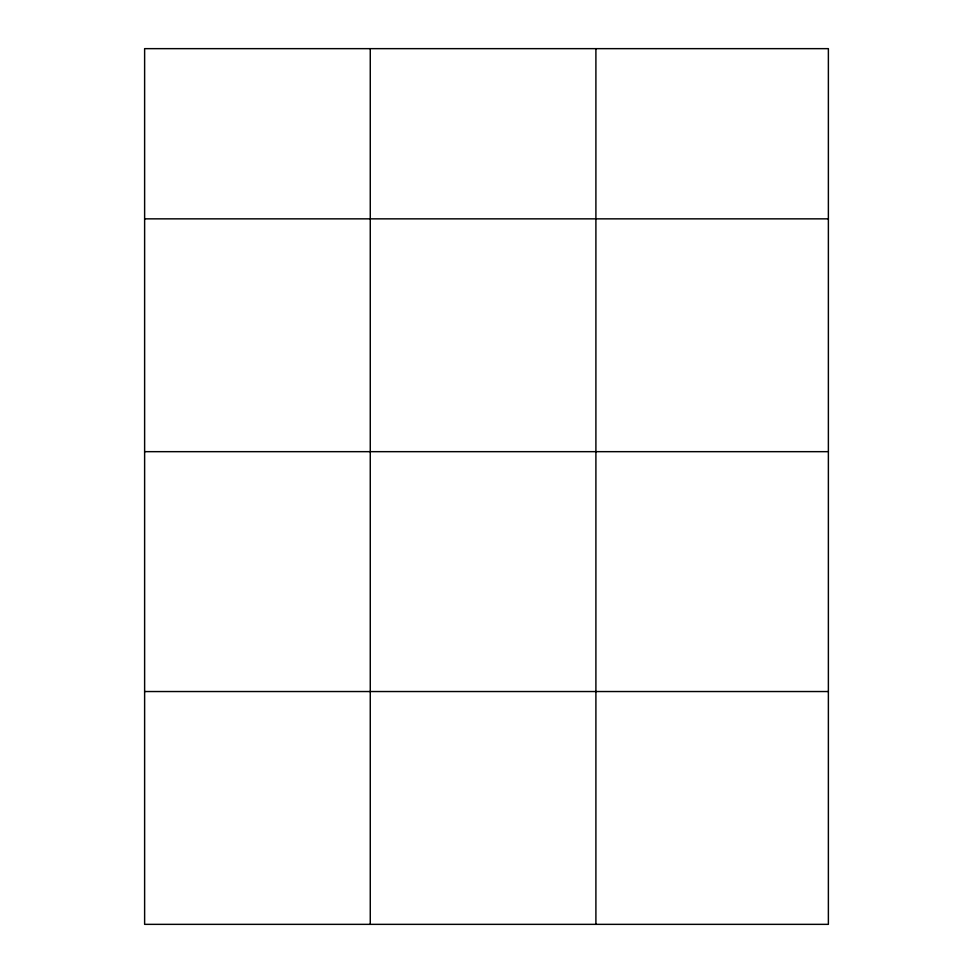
<?xml version="1.0" encoding="UTF-8"?>
<svg xmlns="http://www.w3.org/2000/svg" width="973" height="973" viewBox="0 0 973 973"><rect width="100%" height="100%" fill="white"/><g stroke="black" fill="none" stroke-linecap="round" stroke-linejoin="round"><path stroke-width="1.46" d="M828.376 451.667L828.376 48.65L144.624 48.65L144.624 924.35L828.376 924.35L828.376 451.667L144.624 451.667M144.624 218.852L828.376 218.852M144.624 691.535L828.376 691.535M595.902 48.65L595.902 924.35M370.263 48.65L370.263 924.35"/></g></svg>
